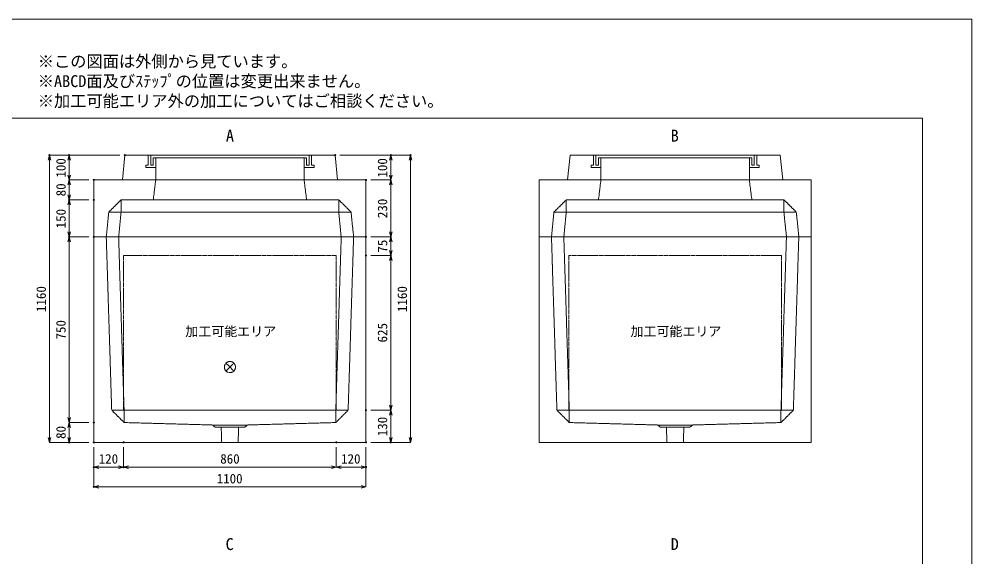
# Model space of a CAD drawing. Units: millimetres, scale not verified. Extents: x -2970 to 2970, y -2100 to 2100.
# Drawn here: x -883 to 2970, y -73 to 2100 of the extents above; entities that cross this region are included whole.
import ezdxf
from ezdxf.enums import TextEntityAlignment as Align

# ---------------------------------------------------------------- set-up
doc = ezdxf.new("R2010")
doc.units = ezdxf.units.MM
doc.header["$LTSCALE"] = 10
doc.header["$PDMODE"] = 32
doc.header["$PDSIZE"] = 5
doc.linetypes.add('LONG_DASHED1', pattern=[7, 6, -1])
doc.linetypes.add('LONG_DOUBLE_CHAIN', pattern=[21.8, 18, -1, 0.6, -0.6, 0.6, -1])
for name, color, linetype, lineweight in [('0-0_D-TTL', 7, 'Continuous', 9), ('0-1_Defpoints', 7, 'Continuous', 9), ('0-3_D-TTL-TXT', 7, 'Continuous', 9), ('0-4_D-STR-TXT', 7, 'Continuous', 9), ('0-5_D-STR-DIM', 3, 'Continuous', 9), ('0-6_0', 7, 'Continuous', 9), ('0-7_D-STR', 7, 'LONG_DASHED1', 9), ('0-8_D-STR-STR4', 134, 'LONG_DASHED1', 9), ('0-A_D-STR-STR5', 1, 'LONG_DOUBLE_CHAIN', 9)]:
    doc.layers.add(name, color=color, linetype=linetype, lineweight=lineweight)
doc.styles.add('ＭＳ ゴシック', font='')
doc.styles.get('ＭＳ ゴシック').set_extended_font_data('MS Gothic')

# ---------------------------------------------------------------- blocks, each defined once
blk = doc.blocks.new('A$C4DE05FD1')
at = {"layer": '0-0_D-TTL', "color": 134}
for p, q in [((2000, 38000), (57400, 38000)), ((57400, 38000), (57400, 2000))]:
    blk.add_line(p, q, dxfattribs=at)
at = {"layer": '0-1_Defpoints', "color": 134}
for p, q in [((0, 42000), (59400, 42000)), ((59400, 42000), (59400, 0))]:
    blk.add_line(p, q, dxfattribs=at)
at = {"layer": '0-3_D-TTL-TXT', "style": 'ＭＳ ゴシック'}
for s, p in [('※この図面は外側から見ています。', (21630.5, 39907.8)), ('※ABCD面及びｽﾃｯﾌﾟの位置は変更出来ません。', (21630.5, 39107.8)), ('※加工可能エリア外の加工についてはご相談ください。', (21630.5, 38307.8))]:
    blk.add_text(s, height=481.1, dxfattribs=at).set_placement(p, align=Align.BOTTOM_LEFT)
blk = doc.blocks.new('_Open30')
at = {"layer": '0-6_0'}
blk.add_line((0, 0), (-10, 0), dxfattribs=at)
blk.add_lwpolyline([(-10, 2.679), (0, 0), (-10, -2.679)], dxfattribs=at)
blk = doc.blocks.new('A$C31CA379A')
at = {"layer": '0-4_D-STR-TXT', "style": 'ＭＳ ゴシック'}
for s, p in [('A', (-162.9, -1095.3)), ('B', (17819.3, -1095.3)), ('C', (-175.7, -17595.3)), ('D', (17819.3, -17595.3))]:
    blk.add_text(s, height=481.1, dxfattribs=at).set_placement(p, align=Align.BOTTOM_LEFT)
blk = doc.blocks.new('A$C5AA75120')
at = {"layer": '0-7_D-STR', "linetype": 'Continuous'}
for p, q in [((-5500, 0), (-5500, 2300)), ((-5500, 2300), (5500, 2300)), ((5500, 2300), (5500, 0)), ((-5500, 0), (5500, 0))]:
    blk.add_line(p, q, dxfattribs=at)
at = {"layer": '0-7_D-STR'}
for p, q in [((-3000, 2300), (-3100, 1500)), ((3000, 2300), (3100, 1500)), ((-4900, 1000), (-4400, 1500)), ((-4400, 1500), (4400, 1500)), ((-4400, 1000), (-4400, 1500)), ((4900, 1000), (4400, 1500)), ((4400, 1000), (4400, 1500)), ((-4900, 1000), (-5000, 0)), ((-4900, 1000), (4900, 1000)), ((-4400, 1000), (-4500, 0)), ((4400, 1000), (4500, 0)), ((4900, 1000), (5000, 0))]:
    blk.add_line(p, q, dxfattribs=at)
blk = doc.blocks.new('A$C019679C0')
at = {"layer": '0-7_D-STR', "linetype": 'Continuous'}
for p, q in [((-4350, 0), (-4250, 1000)), ((4250, 1000), (-4250, 1000)), ((4350, 0), (4250, 1000)), ((-4350, 0), (4350, 0))]:
    blk.add_line(p, q, dxfattribs=at)
at = {"layer": '0-7_D-STR'}
for p, q in [((-3000, 0), (-3000, 900)), ((3000, 900), (3000, 0))]:
    blk.add_line(p, q, dxfattribs=at)
at = {"layer": '0-8_D-STR-STR4'}
for points in [[(-3300, 1000), (-3300, 600), (-3400, 600), (-3400, 500), (-3000, 500)], [(-3000, 900), (-3100, 900), (-3100, 600), (-3200, 600), (-3200, 1000)], [(-3000, 900), (3000, 900), (3100, 900)], [(3300, 1000), (3300, 600), (3400, 600), (3400, 500), (3000, 500)], [(3100, 900), (3100, 600), (3200, 600), (3200, 1000)]]:
    blk.add_lwpolyline(points, dxfattribs=at)
blk = doc.blocks.new('A$C7CE826D1')
at = {"layer": '0-7_D-STR', "linetype": 'Continuous'}
for p, q in [((-5500, 0), (5500, 0)), ((-5500, -8300), (-5500, 0)), ((5500, -8300), (5500, 0)), ((-5500, -8300), (5500, -8300))]:
    blk.add_line(p, q, dxfattribs=at)
at = {"layer": '0-7_D-STR'}
for p, q in [((-5000, 0), (-4780, -7000)), ((-4500, 0), (-4280, -7000)), ((4500, 0), (4280, -7000)), ((5000, 0), (4780, -7000)), ((-4280, -7500), (-4780, -7000)), ((4780, -7000), (-4780, -7000)), ((-4280, -7500), (-4280, -7000)), ((4280, -7500), (4780, -7000)), ((4280, -7500), (4280, -7000)), ((-4280, -7500), (-700, -7600)), ((-600, -7690), (-700, -7600)), ((700, -7600), (-700, -7600)), ((600, -7690), (-600, -7690)), ((-333, -8300), (-352, -7690)), ((333, -8300), (352, -7690)), ((600, -7690), (700, -7600)), ((4280, -7500), (700, -7600))]:
    blk.add_line(p, q, dxfattribs=at)
at = {"layer": '0-A_D-STR-STR5'}
for p, q in [((4300, -750), (-4300, -750)), ((-4300, -750), (-4300, -7000)), ((4300, -750), (4300, -7000)), ((4300, -7000), (-4300, -7000))]:
    blk.add_line(p, q, dxfattribs=at)
blk = doc.blocks.new('A$C1C640AAB')
at = {"layer": '0-A_D-STR-STR5'}
for p, q in [((-159.1, -159.1), (159.1, 159.1)), ((-159.1, 159.1), (159.1, -159.1))]:
    blk.add_line(p, q, dxfattribs=at)
blk.add_circle((0, 0), 225, dxfattribs=at)
blk = doc.blocks.new('A$C7fa32e7d')
at = {"layer": '0-7_D-STR'}
blk.add_blockref('A$C7CE826D1', (0, 0), dxfattribs=at)
at = {"layer": '0-A_D-STR-STR5'}
blk.add_blockref('A$C1C640AAB', (0, -5260), dxfattribs=at)

msp = doc.modelspace()

# ---------------------------------------------------------------- linework, layer by layer
at = {"layer": '0-1_Defpoints'}
for p in [(-760, 1550), (-680, 1550), (-455, 1550), (395, 1550), (620, 1550), (700, 1550), (-580, 1450), (520, 1450), (-680, 1370), (-580, 1370), (-680, 1220), (-580, 1220), (520, 1220), (620, 1220), (520, 1145), (620, 1145), (520, 520), (520, 520), (-580, 470), (-680, 390), (-580, 390), (-580, 390), (-580, 390), (-460, 390), (400, 390), (520, 390), (520, 390), (620, 390), (-580, 290), (-460, 290), (520, 290), (-580, 210)]:
    msp.add_point(p, dxfattribs=at)
at = {"layer": '0-5_D-STR-DIM'}
for p, q in [((-475, 1550), (-760, 1550)), ((-475, 1550), (-680, 1550)), ((415, 1550), (620, 1550)), ((415, 1550), (700, 1550)), ((-760, 410), (-760, 1530)), ((-680, 1470), (-680, 1530)), ((620, 1470), (620, 1530)), ((700, 410), (700, 1530)), ((-600, 1450), (-680, 1450)), ((-600, 1450), (-680, 1450)), ((-680, 1430), (-680, 1390)), ((540, 1450), (620, 1450)), ((540, 1450), (620, 1450)), ((620, 1430), (620, 1240)), ((-600, 1370), (-680, 1370)), ((-600, 1370), (-680, 1370)), ((-680, 1240), (-680, 1350)), ((-600, 1220), (-680, 1220)), ((-600, 1220), (-680, 1220)), ((-680, 490), (-680, 1200)), ((540, 1220), (620, 1220)), ((540, 1220), (620, 1220)), ((620, 1165), (620, 1200)), ((540, 1145), (620, 1145)), ((540, 1145), (620, 1145)), ((620, 540), (620, 1125)), ((540, 520), (620, 520)), ((540, 520), (620, 520)), ((-600, 470), (-680, 470)), ((-600, 470), (-680, 470)), ((620, 500), (620, 410)), ((-680, 450), (-680, 410)), ((-600, 390), (-760, 390)), ((-600, 390), (-680, 390)), ((540, 390), (620, 390)), ((540, 390), (700, 390)), ((-580, 370), (-580, 210)), ((-580, 370), (-580, 290)), ((-460, 370), (-460, 290)), ((-460, 370), (-460, 290)), ((400, 370), (400, 290)), ((400, 370), (400, 290)), ((520, 370), (520, 290)), ((520, 370), (520, 210)), ((-480, 290), (-560, 290)), ((380, 290), (-440, 290)), ((420, 290), (500, 290)), ((500, 210), (-560, 210))]:
    msp.add_line(p, q, dxfattribs=at)

# ---------------------------------------------------------------- block references
at = {"layer": '0-0_D-TTL', "xscale": 0.1, "yscale": 0.1}
msp.add_blockref('A$C4DE05FD1', (-2970, -2100), dxfattribs=at)
at = {"layer": '0-4_D-STR-TXT', "xscale": 0.1, "yscale": 0.1}
msp.add_blockref('A$C31CA379A', (-30, 1700), dxfattribs=at)
at = {"layer": '0-5_D-STR-DIM', "xscale": 2, "yscale": 2}
for p, rotation in [((-760, 1550), 90), ((-680, 1550), 90), ((620, 1550), 90), ((700, 1550), 90), ((-680, 1450), 270), ((620, 1450), 270), ((-680, 1450), 90), ((620, 1450), 90), ((-680, 1370), 270), ((-680, 1370), 90), ((-680, 1220), 270), ((620, 1220), 270), ((-680, 1220), 90), ((620, 1220), 90), ((620, 1145), 270), ((620, 1145), 90), ((620, 520), 270), ((620, 520), 90), ((-680, 470), 270), ((-680, 470), 90), ((-760, 390), 270), ((-680, 390), 270), ((620, 390), 270), ((700, 390), 270), ((-580, 290), 180), ((-460, 290), 180), ((400, 290), 180), ((-580, 210), 180)]:
    msp.add_blockref('_Open30', p, dxfattribs=dict(at, rotation=rotation))
for p in [(-460, 290), (400, 290), (520, 290), (520, 210)]:
    msp.add_blockref('_Open30', p, dxfattribs=at)
at = {"layer": '0-7_D-STR', "xscale": 0.1, "yscale": 0.1}
for name, p in [('A$C019679C0', (-30, 1450)), ('A$C019679C0', (1770, 1450)), ('A$C5AA75120', (-30, 1220)), ('A$C5AA75120', (1770, 1220)), ('A$C7fa32e7d', (-30, 1220)), ('A$C7CE826D1', (1770, 1220))]:
    msp.add_blockref(name, p, dxfattribs=at)

# ---------------------------------------------------------------- texts
at = {"layer": '0-5_D-STR-DIM', "style": 'ＭＳ ゴシック'}
for s, p in [('100', (-682.6, 1459.48)), ('100', (617.4, 1459.48)), ('80', (-682.6, 1383.9)), ('230', (617.4, 1295.8)), ('150', (-682.6, 1254.48)), ('75', (617.4, 1156.42)), ('1160', (-762.6, 916.48)), ('1160', (697.4, 916.48)), ('750', (-682.6, 805.4)), ('625', (617.4, 793.62)), ('130', (617.4, 414.48)), ('80', (-682.6, 403.9))]:
    msp.add_text(s, height=38.49, rotation=90, dxfattribs=at).set_placement(p, align=Align.BOTTOM_LEFT)
for s, p in [('120', (-560.52, 292.6)), ('860', (-69.1, 292.6)), ('120', (419.48, 292.6)), ('1100', (-83.52, 212.6))]:
    msp.add_text(s, height=38.49, dxfattribs=at).set_placement(p, align=Align.BOTTOM_LEFT)
at = {"layer": '0-A_D-STR-STR5', "style": 'ＭＳ ゴシック'}
for p in [(-210.48, 807.47), (1589.52, 807.47)]:
    msp.add_text('加工可能エリア', height=38.49, dxfattribs=at).set_placement(p, align=Align.BOTTOM_LEFT)

doc.saveas('drawing.dxf')
